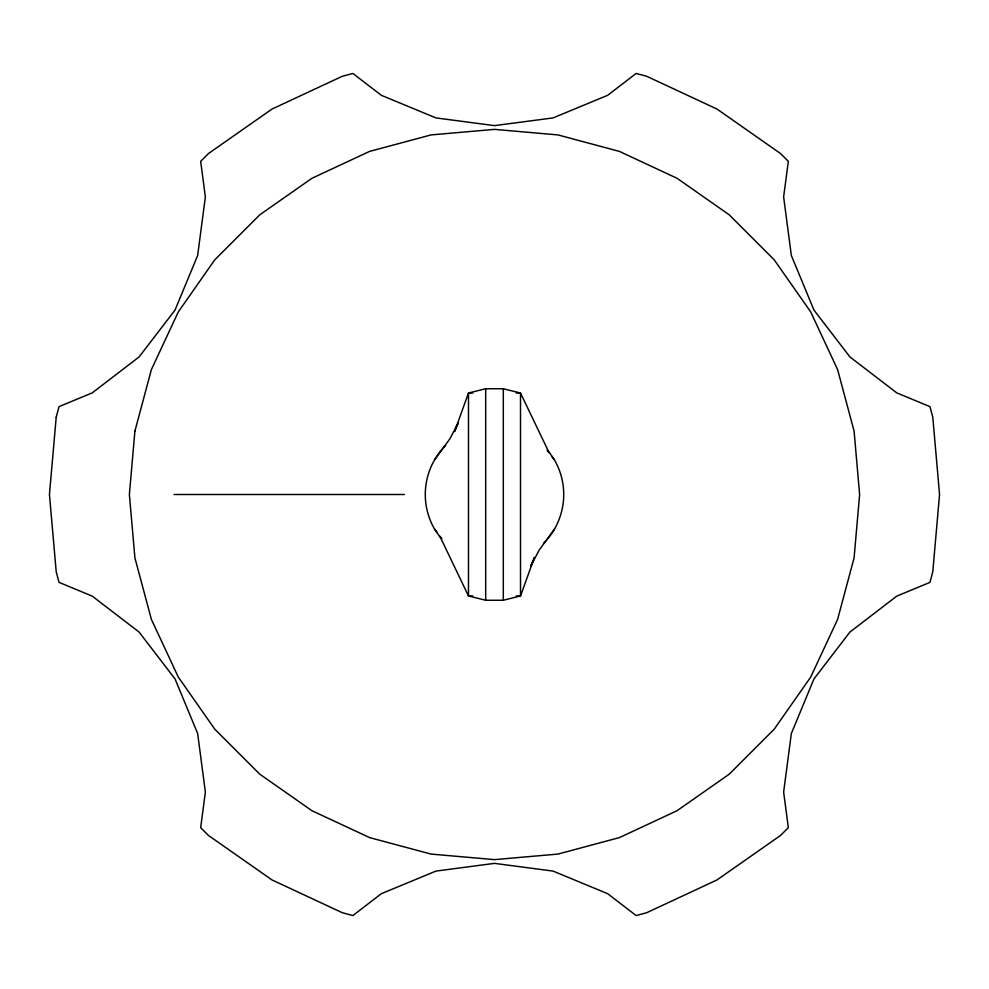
<?xml version="1.0" encoding="UTF-8"?>
<svg xmlns="http://www.w3.org/2000/svg" width="989" height="989" viewBox="0 0 989 989"><rect width="100%" height="100%" fill="white"/><g stroke="black" fill="none" stroke-linecap="round" stroke-linejoin="round"><path stroke-width="1.48" d="M458.402 422.76L454.594 431.513L468.489 393.029L485.686 388.739L503.314 388.739L520.511 393.029L548.042 450.452L554.446 459.885A69.218 69.218 0 0 1 543.443 543.443M530.599 566.24L534.406 557.487L520.511 595.971L503.314 600.261L485.686 600.261L468.489 595.971L440.958 538.548L434.554 529.115A69.218 69.218 0 0 1 445.557 445.557M458.241 422.835L449.884 438.832L434.554 459.885M530.759 566.165L539.116 550.168L554.446 529.115M472.829 393.029L468.489 393.029L468.489 595.971L472.829 595.971M516.171 393.029L520.511 393.029L520.511 595.971L516.171 595.971M174.052 494.5L404.427 494.5M547.115 450.329L548.944 452.727M551.701 456.3L554.446 459.885M434.554 529.115L437.299 532.7M440.056 536.273L441.885 538.671M503.314 388.739L503.314 600.261M485.686 388.739L485.686 600.261M56.212 417.222L49.45 494.5L56.212 571.778L59.043 582.373L92.224 596.12L139.09 632.07L175.041 678.936L197.652 733.517L205.366 792.078L200.668 827.669L208.432 835.433L271.975 879.926L342.281 912.711L352.875 915.542L381.358 893.685L435.939 871.086L494.5 863.372L553.061 871.086L607.642 893.685L636.125 915.542L646.719 912.711L717.025 879.926L780.568 835.433L788.332 827.669L783.634 792.078L791.348 733.517L813.959 678.936L849.91 632.07L896.776 596.12L929.957 582.373L932.788 571.778L939.55 494.5L932.788 417.222L929.957 406.627L896.776 392.88L849.91 356.93L813.959 310.064L791.348 255.483L783.634 196.922L788.332 161.331L780.568 153.567L717.025 109.074L646.719 76.289L636.125 73.458L607.642 95.315L553.061 117.914L494.5 125.628L435.939 117.914L381.358 95.315L352.875 73.458L342.281 76.289L271.975 109.074L208.432 153.567L200.668 161.331L205.366 196.922L197.652 255.483L175.041 310.064L139.09 356.93L92.224 392.88L59.043 406.627L56.212 417.222M134.912 431.093L129.374 494.5L134.912 557.907L151.391 619.386L178.292 677.069L214.798 729.202L259.798 774.202L311.931 810.708L369.614 837.609L431.093 854.088L494.5 859.626L557.907 854.088L619.386 837.609L677.069 810.708L729.202 774.202L774.202 729.202L810.708 677.069L837.609 619.386L854.088 557.907L859.626 494.5L854.088 431.093L837.609 369.614L810.708 311.931L774.202 259.798L729.202 214.798L677.069 178.292L619.386 151.391L557.907 134.912L494.5 129.374L431.093 134.912L369.614 151.391L311.931 178.292L259.798 214.798L214.798 259.798L178.292 311.931L151.391 369.614L134.912 431.093"/></g></svg>
